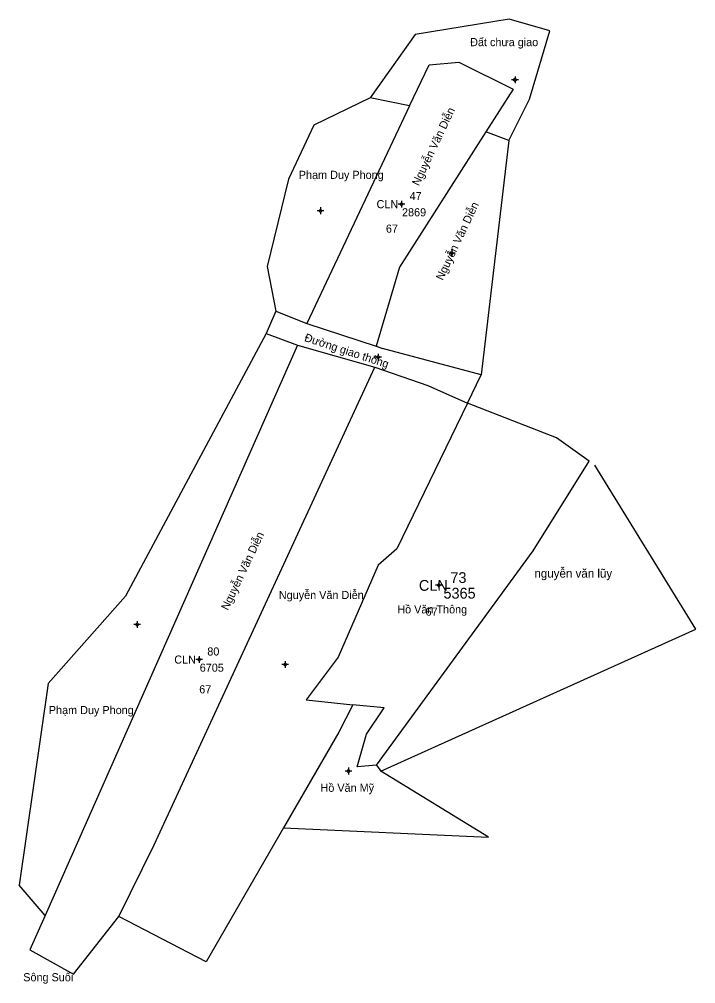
# Model space of a CAD drawing. Extents: x 536635 to 538419, y 1845904 to 1847311.
# Drawn here: x 536635.2 to 536885.7, y 1846953.5 to 1847310.8 of the extents above; entities that cross this region are included whole.
import ezdxf

# ---------------------------------------------------------------- set-up
doc = ezdxf.new("R2010")
doc.units = 0
for name, color, linetype in [('Level 10', 7, 'Continuous'), ('Level 11', 7, 'Continuous'), ('Level 2', 7, 'Continuous'), ('Level 22', 7, 'Continuous'), ('Level 3', 7, 'Continuous'), ('Level 4', 7, 'Continuous'), ('Level 5', 7, 'Continuous'), ('Level 63', 7, 'Continuous'), ('Level 7', 7, 'Continuous'), ('Level 8', 7, 'Continuous')]:
    doc.layers.add(name, color=color, linetype=linetype)

msp = doc.modelspace()

# ---------------------------------------------------------------- linework, layer by layer
at = {"layer": 'Level 10'}
for p, q in [((536779.63, 1847278.72), (536765.1, 1847281.75)), ((536779.63, 1847278.72), (536741.66, 1847198.09)), ((536816.46, 1847265.96), (536807.93, 1847269.17)), ((536816.46, 1847265.96), (536806.19, 1847179.09)), ((536730.15, 1847202.64), (536726.57, 1847194.37)), ((536730.15, 1847202.64), (536741.66, 1847198.09)), ((536741.66, 1847198.09), (536767.31, 1847189.68)), ((536726.57, 1847194.37), (536738.18, 1847190.12)), ((536738.18, 1847190.12), (536644.76, 1846978.76)), ((536738.18, 1847190.12), (536766.88, 1847181.94)), ((536767.31, 1847189.68), (536769.62, 1847188.92)), ((536806.19, 1847179.09), (536769.62, 1847188.92)), ((536801.12, 1847168.55), (536806.19, 1847179.09)), ((536767.49, 1847034.48), (536769.03, 1847032.3)), ((536733.06, 1847011.33), (536704.34, 1846961.65)), ((536644.76, 1846978.76), (536635.19, 1846990.05)), ((536704.34, 1846961.65), (536672.08, 1846978.45))]:
    msp.add_line(p, q, dxfattribs=at)
for points in [[(536816.46, 1847265.96), (536824.16, 1847281.28), (536831.68, 1847306.51), (536816.63, 1847310.84), (536781.83, 1847305.19), (536765.1, 1847281.75)], [(536779.63, 1847278.72), (536787, 1847294), (536798, 1847295), (536818, 1847285), (536807.93, 1847269.17)], [(536765.1, 1847281.75), (536744.29, 1847271.59), (536734.89, 1847251.64), (536726.99, 1847219.26), (536730.15, 1847202.64)], [(536807.93, 1847269.17), (536776, 1847219), (536767.31, 1847189.68)], [(536726.57, 1847194.37), (536674.48, 1847097.11), (536645.89, 1847064.74), (536635.19, 1846990.05)], [(536672.08, 1846978.45), (536685.16, 1847004.97), (536766.88, 1847181.94)], [(536766.88, 1847181.94), (536786.51, 1847175.12), (536801.12, 1847168.55)], [(536801.12, 1847168.55), (536774.99, 1847114.65), (536768.09, 1847108.58), (536753.26, 1847074.56), (536741.43, 1847058.64), (536758.72, 1847056.9)], [(536767.49, 1847034.48), (536825.48, 1847113.9), (536846.23, 1847147.11), (536834.06, 1847155.82), (536801.12, 1847168.55)], [(536769.03, 1847032.3), (536885.65, 1847084.86), (536848.25, 1847145.66)], [(536758.72, 1847056.9), (536753.5, 1847046.67), (536733.06, 1847011.33)], [(536767.49, 1847034.48), (536760.24, 1847033.9), (536763.77, 1847045.93), (536770.33, 1847055.73), (536758.72, 1847056.9)], [(536733.06, 1847011.33), (536808.95, 1847007.75), (536769.03, 1847032.3)], [(536644.76, 1846978.76), (536639.13, 1846966.04), (536655.2, 1846957.1), (536672.08, 1846978.45)]]:
    msp.add_lwpolyline(points, dxfattribs=at)
at = {"layer": 'Level 11'}
for p, q in [((536818.115, 1847288.4), (536817.49, 1847288.4)), ((536818.74, 1847289.025), (536818.115, 1847288.4)), ((536818.115, 1847288.4), (536818.74, 1847287.775)), ((536818.74, 1847289.65), (536818.74, 1847289.025)), ((536819.365, 1847288.4), (536818.74, 1847289.025)), ((536818.74, 1847287.775), (536819.365, 1847288.4)), ((536818.74, 1847287.775), (536818.74, 1847287.15)), ((536819.99, 1847288.4), (536819.365, 1847288.4)), ((536746.69, 1847241.17), (536746.69, 1847240.545)), ((536776.055, 1847242.34), (536775.43, 1847242.34)), ((536776.68, 1847242.965), (536776.055, 1847242.34)), ((536776.055, 1847242.34), (536776.68, 1847241.715)), ((536776.68, 1847243.59), (536776.68, 1847242.965)), ((536777.305, 1847242.34), (536776.68, 1847242.965)), ((536776.68, 1847241.715), (536777.305, 1847242.34)), ((536776.68, 1847241.715), (536776.68, 1847241.09)), ((536777.93, 1847242.34), (536777.305, 1847242.34)), ((536746.065, 1847239.92), (536745.44, 1847239.92)), ((536746.69, 1847240.545), (536746.065, 1847239.92)), ((536746.065, 1847239.92), (536746.69, 1847239.295)), ((536747.315, 1847239.92), (536746.69, 1847240.545)), ((536746.69, 1847239.295), (536747.315, 1847239.92)), ((536746.69, 1847239.295), (536746.69, 1847238.67)), ((536747.94, 1847239.92), (536747.315, 1847239.92)), ((536794.765, 1847224.13), (536794.14, 1847224.13)), ((536795.39, 1847224.755), (536794.765, 1847224.13)), ((536794.765, 1847224.13), (536795.39, 1847223.505)), ((536795.39, 1847225.38), (536795.39, 1847224.755)), ((536796.015, 1847224.13), (536795.39, 1847224.755)), ((536795.39, 1847223.505), (536796.015, 1847224.13)), ((536795.39, 1847223.505), (536795.39, 1847222.88)), ((536796.64, 1847224.13), (536796.015, 1847224.13)), ((536767.395, 1847185.6), (536766.77, 1847185.6)), ((536768.02, 1847186.225), (536767.395, 1847185.6)), ((536767.395, 1847185.6), (536768.02, 1847184.975)), ((536768.02, 1847186.85), (536768.02, 1847186.225)), ((536768.645, 1847185.6), (536768.02, 1847186.225)), ((536768.02, 1847184.975), (536768.645, 1847185.6)), ((536768.02, 1847184.975), (536768.02, 1847184.35)), ((536769.27, 1847185.6), (536768.645, 1847185.6)), ((536790.55, 1847101.845), (536789.925, 1847101.22)), ((536790.55, 1847102.47), (536790.55, 1847101.845)), ((536791.175, 1847101.22), (536790.55, 1847101.845)), ((536789.925, 1847101.22), (536789.3, 1847101.22)), ((536789.925, 1847101.22), (536790.55, 1847100.595)), ((536790.55, 1847100.595), (536791.175, 1847101.22)), ((536790.55, 1847100.595), (536790.55, 1847099.97)), ((536791.8, 1847101.22), (536791.175, 1847101.22)), ((536678.79, 1847087.81), (536678.79, 1847087.185)), ((536678.165, 1847086.56), (536677.54, 1847086.56)), ((536678.79, 1847087.185), (536678.165, 1847086.56)), ((536678.165, 1847086.56), (536678.79, 1847085.935)), ((536679.415, 1847086.56), (536678.79, 1847087.185)), ((536678.79, 1847085.935), (536679.415, 1847086.56)), ((536678.79, 1847085.935), (536678.79, 1847085.31)), ((536680.04, 1847086.56), (536679.415, 1847086.56)), ((536701.145, 1847073.61), (536700.52, 1847073.61)), ((536701.77, 1847074.235), (536701.145, 1847073.61)), ((536701.145, 1847073.61), (536701.77, 1847072.985)), ((536701.77, 1847074.86), (536701.77, 1847074.235)), ((536702.395, 1847073.61), (536701.77, 1847074.235)), ((536701.77, 1847072.985), (536702.395, 1847073.61)), ((536703.02, 1847073.61), (536702.395, 1847073.61)), ((536701.77, 1847072.985), (536701.77, 1847072.36)), ((536732.985, 1847071.8), (536732.36, 1847071.8)), ((536733.61, 1847072.425), (536732.985, 1847071.8)), ((536732.985, 1847071.8), (536733.61, 1847071.175)), ((536733.61, 1847073.05), (536733.61, 1847072.425)), ((536734.235, 1847071.8), (536733.61, 1847072.425)), ((536733.61, 1847071.175), (536734.235, 1847071.8)), ((536733.61, 1847071.175), (536733.61, 1847070.55)), ((536734.86, 1847071.8), (536734.235, 1847071.8)), ((536756.485, 1847032.32), (536755.86, 1847032.32)), ((536757.11, 1847032.945), (536756.485, 1847032.32)), ((536756.485, 1847032.32), (536757.11, 1847031.695)), ((536757.11, 1847033.57), (536757.11, 1847032.945)), ((536757.735, 1847032.32), (536757.11, 1847032.945)), ((536757.11, 1847031.695), (536757.735, 1847032.32)), ((536757.11, 1847031.695), (536757.11, 1847031.07)), ((536758.36, 1847032.32), (536757.735, 1847032.32))]:
    msp.add_line(p, q, dxfattribs=at)
for centre in [(536818.74, 1847288.4), (536776.68, 1847242.34), (536746.69, 1847239.92), (536795.39, 1847224.13), (536768.02, 1847185.6), (536790.55, 1847101.22), (536678.79, 1847086.56), (536701.77, 1847073.61), (536733.61, 1847071.8), (536757.11, 1847032.32)]:
    msp.add_circle(centre, 0.15, dxfattribs=at)

# ---------------------------------------------------------------- texts
at = {"layer": 'Level 2'}
for s, height, p in [('nguyễn văn lũy', 3.19992, (536825.93, 1847103.98)), ('Hồ Văn Thông', 3, (536775.15, 1847090.72)), ('Hồ Văn Mỹ', 3, (536746.72, 1847024.61))]:
    msp.add_text(s, height=height, dxfattribs=at).set_placement(p)
at = {"layer": 'Level 22'}
msp.add_text('Sông Suối', height=3, dxfattribs=at).set_placement((536636.65, 1846954.42))
at = {"layer": 'Level 3'}
for height, p in [(3, (536767.48, 1847240.84)), (4, (536783.15, 1847099.09)), (3, (536692.57, 1847072.11))]:
    msp.add_text('CLN', height=height, dxfattribs=at).set_placement(p)
at = {"layer": 'Level 4'}
for s, height, p in [('47', 3, (536779.71, 1847243.84)), ('73', 4, (536794.82, 1847101.98)), ('80', 3, (536704.8, 1847075.11))]:
    msp.add_text(s, height=height, dxfattribs=at).set_placement(p)
at = {"layer": 'Level 5'}
for s, height, p in [('2869', 3, (536776.9, 1847237.84)), ('5365', 4, (536792.26, 1847096.2)), ('6705', 3, (536701.99, 1847069.11))]:
    msp.add_text(s, height=height, dxfattribs=at).set_placement(p)
at = {"layer": 'Level 63'}
msp.add_text('D', height=0.01, dxfattribs=at).set_placement((536848.25, 1847145.66))
msp.add_text('D', height=0.01, dxfattribs=at).set_placement((536848.25, 1847145.66))
msp.add_text('D', height=0.01, dxfattribs=at).set_placement((536848.25, 1847145.66))
at = {"layer": 'Level 7'}
for s, p in [('Đất chưa giao', (536802.13, 1847300.88)), ('Phạm Duy Phong', (536738.68, 1847251.71)), ('67', (536770.94, 1847231.78)), ('Nguyễn Văn Diễn', (536731.29, 1847096.04)), ('67', (536785.63, 1847089.86)), ('67', (536701.82, 1847061.1)), ('Phạm Duy Phong', (536646.12, 1847053.41))]:
    msp.add_text(s, height=3, dxfattribs=at).set_placement(p)
for p in [(536783.14, 1847248.89), (536791.97, 1847213.87), (536712.45, 1847091.64)]:
    msp.add_text('Nguyễn Văn Diễn', height=3, rotation=64.59944, dxfattribs=at).set_placement(p)
at = {"layer": 'Level 8'}
msp.add_text('Đường giao thông', height=3, rotation=341.84214, dxfattribs=at).set_placement((536740.52, 1847191.69))

doc.saveas('drawing.dxf')
